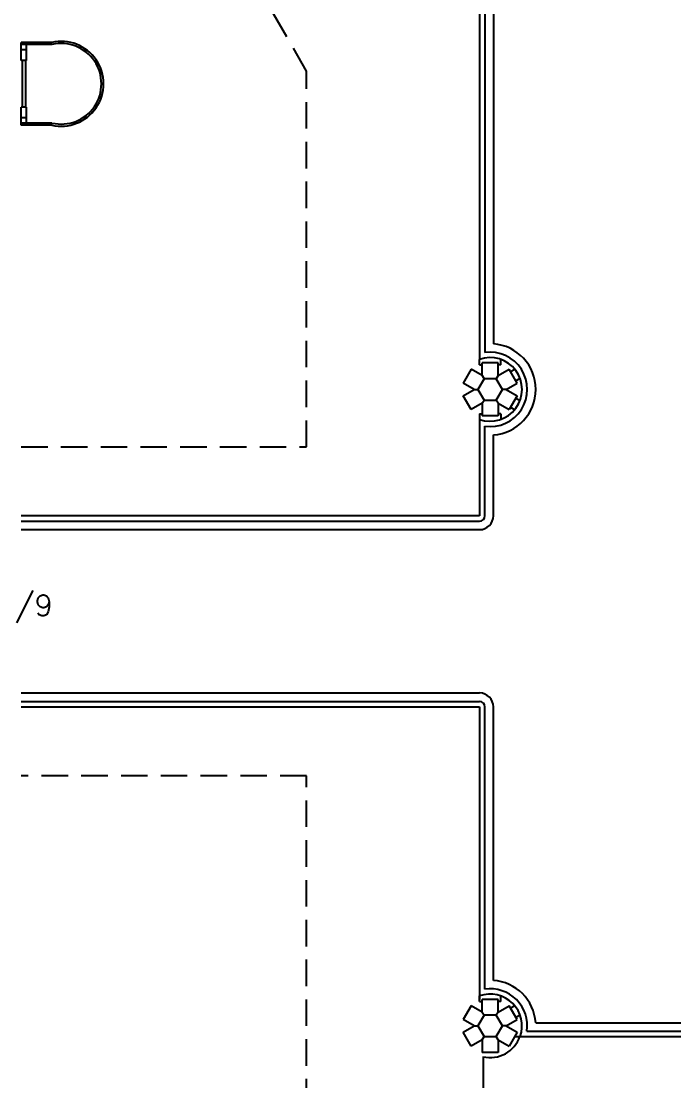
# Model space of a CAD drawing. Header units: millimetres. Extents: x 2801 to 3319, y 1187 to 1422.
# Drawn here: x 3033.17 to 3039.33, y 1320.41 to 1330.4 of the extents above; entities that cross this region are included whole.
import ezdxf

# ---------------------------------------------------------------- set-up
doc = ezdxf.new("R2010")
doc.units = ezdxf.units.MM
doc.linetypes.add('HIDDEN', pattern=[0.375, 0.25, -0.125])
for name, color, linetype in [('AR-CORRIMAO-V1', 2, 'Continuous'), ('AR-ESTMA-C', 3, 'Continuous'), ('AR-ESTMA-V', 1, 'Continuous'), ('AR-PISO-V', 1, 'Continuous'), ('AR-PISO-V1', 1, 'Continuous'), ('AR-PROJ', 1, 'HIDDEN'), ('ENDEREÇO', 2, 'Continuous'), ('EQUIPAMENTO', 2, 'Continuous')]:
    doc.layers.add(name, color=color, linetype=linetype)
doc.styles.add('UNB1-100', font='simplex.shx', dxfattribs={"height": 0.2})

# ---------------------------------------------------------------- blocks, each defined once
blk = doc.blocks.new('escada tipo marinheiro')
at = {"layer": 'EQUIPAMENTO'}
for p, q in [((-0.3382, 0.0101), (-0.05, 0.0101)), ((-0.05, 0.0101), (-0.05, -0.16)), ((-0.3405, -0.01), (-0.05, -0.01)), ((-0.1, -0.01), (-0.1, -0.16)), ((-0.1, -0.06), (-0.05, -0.06)), ((-0.1, -0.16), (-0.05, -0.16)), ((-0.09, -0.6), (-0.09, -0.16)), ((-0.06, -0.6), (-0.06, -0.16)), ((-0.1, -0.6), (-0.05, -0.6)), ((-0.1, -0.6), (-0.1, -0.75)), ((-0.05, -0.6), (-0.05, -0.77)), ((-0.3405, -0.75), (-0.05, -0.75)), ((-0.3382, -0.77), (-0.05, -0.77)), ((-0.1, -0.7), (-0.05, -0.7))]:
    blk.add_line(p, q, dxfattribs=at)
for radius, start, end in [(0.4, 77.17773, 282.82227), (0.38, 76.84274, 283.15726)]:
    blk.add_arc((-0.427, -0.38), radius, start, end, dxfattribs=at)
blk = doc.blocks.new('pilar15')
at = {"layer": 'AR-ESTMA-C'}
for p, q in [((0.075, 0.25), (-0.075, 0.25)), ((-0.075, 0.1299), (-0.075, 0.25)), ((0.075, 0.1299), (0.075, 0.25)), ((-0.179, 0.19), (-0.254, 0.06)), ((-0.075, 0.1299), (-0.179, 0.19)), ((-0.075, 0.1299), (-0.0577, 0.1)), ((0.075, 0.1299), (0.0577, 0.1)), ((0.075, 0.1299), (0.179, 0.19)), ((0.254, 0.06), (0.179, 0.19)), ((-0.15, 0), (-0.254, 0.06)), ((-0.254, -0.06), (-0.15, 0)), ((-0.15, 0), (-0.1155, 0)), ((0.15, 0), (0.1155, 0)), ((0.15, 0), (0.254, 0.06)), ((0.15, 0), (0.254, -0.06)), ((-0.179, -0.19), (-0.254, -0.06)), ((0.254, -0.06), (0.179, -0.19)), ((-0.075, -0.1299), (-0.179, -0.19)), ((-0.075, -0.1299), (-0.0577, -0.1)), ((-0.075, -0.1299), (-0.075, -0.25)), ((0.075, -0.1299), (0.0577, -0.1)), ((0.075, -0.1299), (0.179, -0.19)), ((0.075, -0.1299), (0.075, -0.25)), ((0.075, -0.25), (-0.075, -0.25))]:
    blk.add_line(p, q, dxfattribs=at)
blk.add_lwpolyline([(0.0577, 0.1), (-0.0577, 0.1), (-0.1155, 0), (-0.0577, -0.1), (0.0577, -0.1), (0.1155, 0)], close=True, dxfattribs=at)

msp = doc.modelspace()

# ---------------------------------------------------------------- linework, layer by layer
at = {"layer": 'AR-CORRIMAO-V1'}
for p, q in [((3037.5492, 1332.5828), (3037.5492, 1327.2755)), ((3037.6292, 1332.5002), (3037.6292, 1327.3581)), ((3037.5492, 1325.7373), (3037.5492, 1326.5827)), ((3037.6292, 1325.7373), (3037.6292, 1326.5002)), ((3033.1749, 1325.6873), (3037.4992, 1325.6873)), ((3033.1749, 1325.6073), (3037.4992, 1325.6073)), ((3033.1749, 1324.0673), (3037.4992, 1324.0673)), ((3033.1749, 1323.9873), (3037.4992, 1323.9873)), ((3037.5492, 1321.2755), (3037.5492, 1323.9373)), ((3037.6292, 1321.3581), (3037.6292, 1323.9373)), ((3038.0282, 1320.9592), (3040.6344, 1320.9592)), ((3037.9456, 1320.8792), (3040.7169, 1320.8792))]:
    msp.add_line(p, q, dxfattribs=at)
for centre, radius, start, end in [((3037.5992, 1326.9291), 0.43, 274.00063, 85.99937), ((3037.5992, 1326.9291), 0.35, 261.78679, 98.21321), ((3037.4992, 1325.7373), 0.05, 270, 0), ((3037.4992, 1325.7373), 0.13, 270, 0), ((3037.4992, 1323.9373), 0.13, 0, 90), ((3037.4992, 1323.9373), 0.05, 0, 90), ((3037.5992, 1320.9291), 0.43, 4.01184, 85.99937), ((3037.5992, 1320.9291), 0.35, 351.80067, 98.21321)]:
    msp.add_arc(centre, radius, start, end, dxfattribs=at)
at = {"layer": 'AR-ESTMA-V', "ltscale": 0.25}
for p, q in [((3037.4992, 1327.1591), (3037.4992, 1327.212)), ((3037.4992, 1327.1591), (3037.5242, 1327.1591)), ((3037.6992, 1327.1591), (3037.6742, 1327.1591)), ((3037.6992, 1327.1591), (3037.6992, 1327.212)), ((3037.7907, 1327.0974), (3037.8304, 1327.1203)), ((3037.8407, 1327.0108), (3037.8804, 1327.0337)), ((3037.8407, 1326.8474), (3037.8804, 1326.8245)), ((3037.7907, 1326.7608), (3037.8304, 1326.7379)), ((3037.4992, 1326.6991), (3037.4992, 1326.6463)), ((3037.4992, 1326.6991), (3037.5242, 1326.6991)), ((3037.6992, 1326.6991), (3037.6742, 1326.6991)), ((3037.6992, 1326.6991), (3037.6992, 1326.6463)), ((3037.4992, 1321.1591), (3037.4992, 1321.212)), ((3037.4992, 1321.1591), (3037.5242, 1321.1591)), ((3037.6992, 1321.1591), (3037.6742, 1321.1591)), ((3037.6992, 1321.1591), (3037.6992, 1321.212)), ((3037.7907, 1321.0974), (3037.8304, 1321.1203)), ((3037.8407, 1321.0108), (3037.8804, 1321.0337)), ((3037.8726, 1321.0292), (3037.882, 1321.0292)), ((3037.8302, 1320.8292), (3037.8821, 1320.8292))]:
    msp.add_line(p, q, dxfattribs=at)
at = {"layer": 'AR-PISO-V'}
msp.add_line((3037.5313, 1320.6389), (3037.5313, 1315.2195), dxfattribs=at)
msp.add_arc((3037.5992, 1320.9292), 0.2982, 256.82869, 340.4068, dxfattribs=at)
at = {"layer": 'AR-PISO-V1'}
for p, q in [((3037.4992, 1332.6463), (3037.4992, 1327.212)), ((3037.4992, 1326.6463), (3037.4992, 1325.7373)), ((3037.4992, 1325.7373), (3033.1749, 1325.7373)), ((3033.1749, 1323.9373), (3037.4992, 1323.9373)), ((3037.4992, 1323.9373), (3037.4992, 1321.1792)), ((3037.8821, 1320.8292), (3040.7805, 1320.8292))]:
    msp.add_line(p, q, dxfattribs=at)
for centre, start in [((3037.5992, 1326.9291), 250.52878), ((3037.5992, 1320.9291), 340.54578)]:
    msp.add_arc(centre, 0.3, start, 109.47122, dxfattribs=at)
at = {"layer": 'AR-PROJ'}
for p, q in [((3035.8672, 1329.9292), (3034.1351, 1332.9292)), ((3035.8672, 1326.3873), (3035.8672, 1329.9292)), ((3033.1749, 1326.3873), (3035.8672, 1326.3873)), ((3035.8672, 1323.2873), (3033.1749, 1323.2873)), ((3035.8672, 1299.9292), (3035.8672, 1323.2873))]:
    msp.add_line(p, q, dxfattribs=at)

# ---------------------------------------------------------------- block references
at = {"layer": 'AR-ESTMA-C', "ltscale": 0.25}
for p in [(3037.5992, 1326.9291), (3037.5992, 1320.9292)]:
    msp.add_blockref('pilar15', p, dxfattribs=at)
at = {"layer": 'EQUIPAMENTO', "rotation": 180}
msp.add_blockref('escada tipo marinheiro', (3033.1249, 1329.4298), dxfattribs=at)

# ---------------------------------------------------------------- texts
at = {"layer": 'ENDEREÇO', "style": 'UNB1-100'}
msp.add_text('F1-57/9', height=0.2, dxfattribs=at).set_placement((3032.2219, 1324.7941))

doc.saveas('drawing.dxf')
